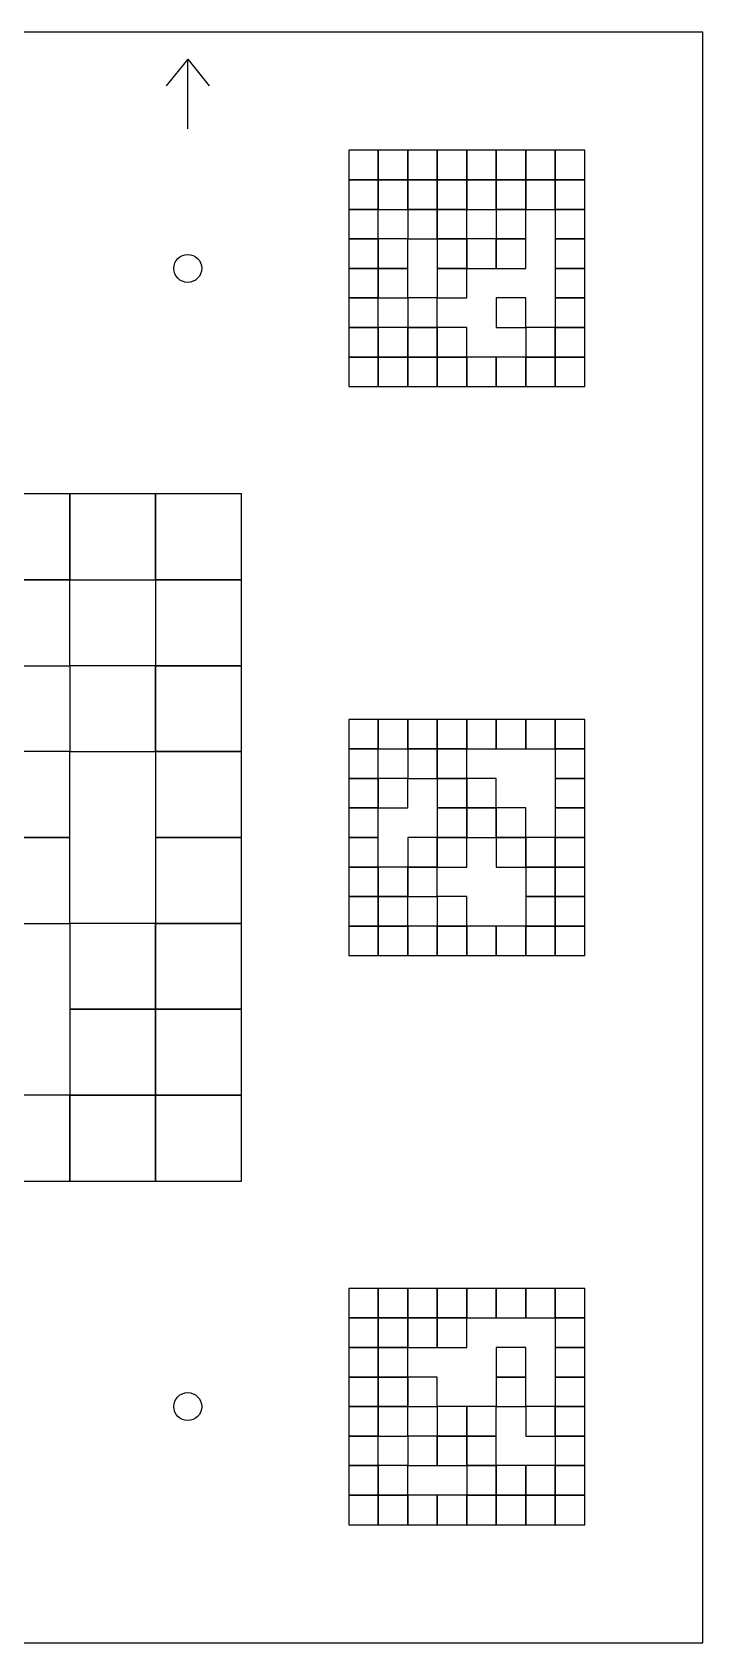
# Model space of a CAD drawing. Extents: x 0 to 1260, y 0 to 1580.
# Drawn here: x 1135 to 1260, y 0 to 300 of the extents above; entities that cross this region are included whole.
import ezdxf

# ---------------------------------------------------------------- set-up
doc = ezdxf.new("R2010")
doc.units = 0
for name, color, linetype in [('BLACK_POCKET', 7, 'CONTINUOUS'), ('CUT', 7, 'CONTINUOUS'), ('MOUNT_HOLE', 6, 'CONTINUOUS'), ('ORIENTATION', 7, 'CONTINUOUS')]:
    doc.layers.add(name, color=color, linetype=linetype)

msp = doc.modelspace()

# ---------------------------------------------------------------- linework, layer by layer
at = {"layer": 'BLACK_POCKET'}
for p, q in [((1199.5, 278), (1194, 278)), ((1194, 278), (1194, 272.5)), ((1199.5, 272.5), (1199.5, 278)), ((1205, 278), (1199.5, 278)), ((1199.5, 278), (1199.5, 272.5)), ((1205, 272.5), (1205, 278)), ((1210.5, 278), (1205, 278)), ((1205, 278), (1205, 272.5)), ((1210.5, 272.5), (1210.5, 278)), ((1216, 278), (1210.5, 278)), ((1210.5, 278), (1210.5, 272.5)), ((1216, 272.5), (1216, 278)), ((1221.5, 278), (1216, 278)), ((1216, 278), (1216, 272.5)), ((1221.5, 272.5), (1221.5, 278)), ((1227, 278), (1221.5, 278)), ((1221.5, 278), (1221.5, 272.5)), ((1227, 272.5), (1227, 278)), ((1232.5, 278), (1227, 278)), ((1227, 278), (1227, 272.5)), ((1232.5, 272.5), (1232.5, 278)), ((1238, 278), (1232.5, 278)), ((1232.5, 278), (1232.5, 272.5)), ((1238, 272.5), (1238, 278)), ((1194, 272.5), (1199.5, 272.5)), ((1199.5, 272.5), (1194, 272.5)), ((1194, 272.5), (1194, 267)), ((1199.5, 272.5), (1205, 272.5)), ((1199.5, 267), (1199.5, 272.5)), ((1205, 272.5), (1199.5, 272.5)), ((1199.5, 272.5), (1199.5, 267)), ((1205, 272.5), (1210.5, 272.5)), ((1205, 267), (1205, 272.5)), ((1210.5, 272.5), (1205, 272.5)), ((1205, 272.5), (1205, 267)), ((1210.5, 272.5), (1216, 272.5)), ((1210.5, 267), (1210.5, 272.5)), ((1216, 272.5), (1210.5, 272.5)), ((1210.5, 272.5), (1210.5, 267)), ((1216, 272.5), (1221.5, 272.5)), ((1216, 267), (1216, 272.5)), ((1221.5, 272.5), (1216, 272.5)), ((1216, 272.5), (1216, 267)), ((1221.5, 272.5), (1227, 272.5)), ((1221.5, 267), (1221.5, 272.5)), ((1227, 272.5), (1221.5, 272.5)), ((1221.5, 272.5), (1221.5, 267)), ((1227, 272.5), (1232.5, 272.5)), ((1227, 267), (1227, 272.5)), ((1232.5, 272.5), (1227, 272.5)), ((1227, 272.5), (1227, 267)), ((1232.5, 272.5), (1238, 272.5)), ((1232.5, 267), (1232.5, 272.5)), ((1238, 272.5), (1232.5, 272.5)), ((1232.5, 272.5), (1232.5, 267)), ((1238, 267), (1238, 272.5)), ((1194, 267), (1199.5, 267)), ((1199.5, 267), (1194, 267)), ((1194, 267), (1194, 261.5)), ((1199.5, 267), (1205, 267)), ((1199.5, 261.5), (1199.5, 267)), ((1205, 267), (1210.5, 267)), ((1210.5, 267), (1205, 267)), ((1205, 267), (1205, 261.5)), ((1210.5, 267), (1216, 267)), ((1210.5, 261.5), (1210.5, 267)), ((1216, 267), (1210.5, 267)), ((1210.5, 267), (1210.5, 261.5)), ((1216, 267), (1221.5, 267)), ((1216, 261.5), (1216, 267)), ((1221.5, 267), (1227, 267)), ((1227, 267), (1221.5, 267)), ((1221.5, 267), (1221.5, 261.5)), ((1227, 267), (1232.5, 267)), ((1227, 261.5), (1227, 267)), ((1232.5, 267), (1238, 267)), ((1238, 267), (1232.5, 267)), ((1232.5, 267), (1232.5, 261.5)), ((1238, 261.5), (1238, 267)), ((1194, 261.5), (1199.5, 261.5)), ((1199.5, 261.5), (1194, 261.5)), ((1194, 261.5), (1194, 256)), ((1199.5, 256), (1199.5, 261.5)), ((1205, 261.5), (1199.5, 261.5)), ((1199.5, 261.5), (1199.5, 256)), ((1205, 261.5), (1210.5, 261.5)), ((1205, 256), (1205, 261.5)), ((1210.5, 261.5), (1216, 261.5)), ((1216, 261.5), (1210.5, 261.5)), ((1210.5, 261.5), (1210.5, 256)), ((1216, 256), (1216, 261.5)), ((1221.5, 261.5), (1216, 261.5)), ((1216, 261.5), (1216, 256)), ((1221.5, 261.5), (1227, 261.5)), ((1221.5, 256), (1221.5, 261.5)), ((1227, 261.5), (1221.5, 261.5)), ((1221.5, 261.5), (1221.5, 256)), ((1227, 256), (1227, 261.5)), ((1232.5, 261.5), (1238, 261.5)), ((1238, 261.5), (1232.5, 261.5)), ((1232.5, 261.5), (1232.5, 256)), ((1238, 256), (1238, 261.5)), ((1194, 256), (1199.5, 256)), ((1199.5, 256), (1194, 256)), ((1194, 256), (1194, 250.5)), ((1199.5, 256), (1205, 256)), ((1199.5, 250.5), (1199.5, 256)), ((1205, 256), (1199.5, 256)), ((1199.5, 256), (1199.5, 250.5)), ((1205, 250.5), (1205, 256)), ((1210.5, 256), (1216, 256)), ((1216, 256), (1210.5, 256)), ((1210.5, 256), (1210.5, 250.5)), ((1216, 256), (1221.5, 256)), ((1216, 250.5), (1216, 256)), ((1221.5, 256), (1227, 256)), ((1232.5, 256), (1238, 256)), ((1238, 256), (1232.5, 256)), ((1232.5, 256), (1232.5, 250.5)), ((1238, 250.5), (1238, 256)), ((1194, 250.5), (1199.5, 250.5)), ((1199.5, 250.5), (1194, 250.5)), ((1194, 250.5), (1194, 245)), ((1199.5, 250.5), (1205, 250.5)), ((1199.5, 245), (1199.5, 250.5)), ((1210.5, 250.5), (1205, 250.5)), ((1205, 250.5), (1205, 245)), ((1210.5, 250.5), (1216, 250.5)), ((1210.5, 245), (1210.5, 250.5)), ((1227, 250.5), (1221.5, 250.5)), ((1221.5, 250.5), (1221.5, 245)), ((1227, 245), (1227, 250.5)), ((1232.5, 250.5), (1238, 250.5)), ((1238, 250.5), (1232.5, 250.5)), ((1232.5, 250.5), (1232.5, 245)), ((1238, 245), (1238, 250.5)), ((1194, 245), (1199.5, 245)), ((1199.5, 245), (1194, 245)), ((1194, 245), (1194, 239.5)), ((1199.5, 239.5), (1199.5, 245)), ((1205, 245), (1199.5, 245)), ((1199.5, 245), (1199.5, 239.5)), ((1205, 245), (1210.5, 245)), ((1205, 239.5), (1205, 245)), ((1210.5, 245), (1205, 245)), ((1205, 245), (1205, 239.5)), ((1210.5, 239.5), (1210.5, 245)), ((1216, 245), (1210.5, 245)), ((1210.5, 245), (1210.5, 239.5)), ((1216, 239.5), (1216, 245)), ((1221.5, 245), (1227, 245)), ((1232.5, 245), (1227, 245)), ((1227, 245), (1227, 239.5)), ((1232.5, 245), (1238, 245)), ((1232.5, 239.5), (1232.5, 245)), ((1238, 245), (1232.5, 245)), ((1232.5, 245), (1232.5, 239.5)), ((1238, 239.5), (1238, 245)), ((1194, 239.5), (1199.5, 239.5)), ((1199.5, 239.5), (1194, 239.5)), ((1194, 239.5), (1194, 234)), ((1199.5, 239.5), (1205, 239.5)), ((1199.5, 234), (1199.5, 239.5)), ((1205, 239.5), (1199.5, 239.5)), ((1199.5, 239.5), (1199.5, 234)), ((1205, 239.5), (1210.5, 239.5)), ((1205, 234), (1205, 239.5)), ((1210.5, 239.5), (1205, 239.5)), ((1205, 239.5), (1205, 234)), ((1210.5, 239.5), (1216, 239.5)), ((1210.5, 234), (1210.5, 239.5)), ((1216, 239.5), (1210.5, 239.5)), ((1210.5, 239.5), (1210.5, 234)), ((1216, 234), (1216, 239.5)), ((1221.5, 239.5), (1216, 239.5)), ((1216, 239.5), (1216, 234)), ((1221.5, 234), (1221.5, 239.5)), ((1227, 239.5), (1221.5, 239.5)), ((1221.5, 239.5), (1221.5, 234)), ((1227, 239.5), (1232.5, 239.5)), ((1227, 234), (1227, 239.5)), ((1232.5, 239.5), (1227, 239.5)), ((1227, 239.5), (1227, 234)), ((1232.5, 239.5), (1238, 239.5)), ((1232.5, 234), (1232.5, 239.5)), ((1238, 239.5), (1232.5, 239.5)), ((1232.5, 239.5), (1232.5, 234)), ((1238, 234), (1238, 239.5)), ((1194, 234), (1199.5, 234)), ((1199.5, 234), (1205, 234)), ((1205, 234), (1210.5, 234)), ((1210.5, 234), (1216, 234)), ((1216, 234), (1221.5, 234)), ((1221.5, 234), (1227, 234)), ((1227, 234), (1232.5, 234)), ((1232.5, 234), (1238, 234)), ((1142, 214), (1126, 214)), ((1142, 198), (1142, 214)), ((1158, 214), (1142, 214)), ((1142, 214), (1142, 198)), ((1158, 198), (1158, 214)), ((1174, 214), (1158, 214)), ((1158, 214), (1158, 198)), ((1174, 198), (1174, 214)), ((1126, 198), (1142, 198)), ((1142, 198), (1126, 198)), ((1142, 198), (1158, 198)), ((1142, 182), (1142, 198)), ((1158, 198), (1174, 198)), ((1174, 198), (1158, 198)), ((1158, 198), (1158, 182)), ((1174, 182), (1174, 198)), ((1126, 182), (1142, 182)), ((1158, 182), (1142, 182)), ((1142, 182), (1142, 166)), ((1158, 182), (1174, 182)), ((1158, 166), (1158, 182)), ((1174, 182), (1158, 182)), ((1158, 182), (1158, 166)), ((1174, 166), (1174, 182)), ((1199.5, 172), (1194, 172)), ((1194, 172), (1194, 166.5)), ((1199.5, 166.5), (1199.5, 172)), ((1205, 172), (1199.5, 172)), ((1199.5, 172), (1199.5, 166.5)), ((1205, 166.5), (1205, 172)), ((1210.5, 172), (1205, 172)), ((1205, 172), (1205, 166.5)), ((1210.5, 166.5), (1210.5, 172)), ((1216, 172), (1210.5, 172)), ((1210.5, 172), (1210.5, 166.5)), ((1216, 166.5), (1216, 172)), ((1221.5, 172), (1216, 172)), ((1216, 172), (1216, 166.5)), ((1221.5, 166.5), (1221.5, 172)), ((1227, 172), (1221.5, 172)), ((1221.5, 172), (1221.5, 166.5)), ((1227, 166.5), (1227, 172)), ((1232.5, 172), (1227, 172)), ((1227, 172), (1227, 166.5)), ((1232.5, 166.5), (1232.5, 172)), ((1238, 172), (1232.5, 172)), ((1232.5, 172), (1232.5, 166.5)), ((1238, 166.5), (1238, 172)), ((1142, 166), (1126, 166)), ((1142, 166), (1158, 166)), ((1142, 150), (1142, 166)), ((1158, 166), (1174, 166)), ((1174, 166), (1158, 166)), ((1158, 166), (1158, 150)), ((1174, 150), (1174, 166)), ((1194, 166.5), (1199.5, 166.5)), ((1199.5, 166.5), (1194, 166.5)), ((1194, 166.5), (1194, 161)), ((1199.5, 166.5), (1205, 166.5)), ((1199.5, 161), (1199.5, 166.5)), ((1205, 166.5), (1210.5, 166.5)), ((1210.5, 166.5), (1205, 166.5)), ((1205, 166.5), (1205, 161)), ((1210.5, 166.5), (1216, 166.5)), ((1210.5, 161), (1210.5, 166.5)), ((1216, 166.5), (1210.5, 166.5)), ((1210.5, 166.5), (1210.5, 161)), ((1216, 166.5), (1221.5, 166.5)), ((1216, 161), (1216, 166.5)), ((1221.5, 166.5), (1227, 166.5)), ((1227, 166.5), (1232.5, 166.5)), ((1232.5, 166.5), (1238, 166.5)), ((1238, 166.5), (1232.5, 166.5)), ((1232.5, 166.5), (1232.5, 161)), ((1238, 161), (1238, 166.5)), ((1194, 161), (1199.5, 161)), ((1199.5, 161), (1194, 161)), ((1194, 161), (1194, 155.5)), ((1199.5, 155.5), (1199.5, 161)), ((1205, 161), (1199.5, 161)), ((1199.5, 161), (1199.5, 155.5)), ((1205, 161), (1210.5, 161)), ((1205, 155.5), (1205, 161)), ((1210.5, 161), (1216, 161)), ((1216, 161), (1210.5, 161)), ((1210.5, 161), (1210.5, 155.5)), ((1216, 155.5), (1216, 161)), ((1221.5, 161), (1216, 161)), ((1216, 161), (1216, 155.5)), ((1221.5, 155.5), (1221.5, 161)), ((1232.5, 161), (1238, 161)), ((1238, 161), (1232.5, 161)), ((1232.5, 161), (1232.5, 155.5)), ((1238, 155.5), (1238, 161)), ((1194, 155.5), (1199.5, 155.5)), ((1199.5, 155.5), (1194, 155.5)), ((1194, 155.5), (1194, 150)), ((1199.5, 155.5), (1205, 155.5)), ((1199.5, 150), (1199.5, 155.5)), ((1210.5, 155.5), (1216, 155.5)), ((1216, 155.5), (1210.5, 155.5)), ((1210.5, 155.5), (1210.5, 150)), ((1216, 155.5), (1221.5, 155.5)), ((1216, 150), (1216, 155.5)), ((1221.5, 155.5), (1216, 155.5)), ((1216, 155.5), (1216, 150)), ((1221.5, 150), (1221.5, 155.5)), ((1227, 155.5), (1221.5, 155.5)), ((1221.5, 155.5), (1221.5, 150)), ((1227, 150), (1227, 155.5)), ((1232.5, 155.5), (1238, 155.5)), ((1238, 155.5), (1232.5, 155.5)), ((1232.5, 155.5), (1232.5, 150)), ((1238, 150), (1238, 155.5)), ((1126, 150), (1142, 150)), ((1142, 150), (1126, 150)), ((1142, 134), (1142, 150)), ((1158, 150), (1174, 150)), ((1174, 150), (1158, 150)), ((1158, 150), (1158, 134)), ((1174, 134), (1174, 150)), ((1194, 150), (1199.5, 150)), ((1199.5, 150), (1194, 150)), ((1194, 150), (1194, 144.5)), ((1199.5, 144.5), (1199.5, 150)), ((1210.5, 150), (1205, 150)), ((1205, 150), (1205, 144.5)), ((1210.5, 150), (1216, 150)), ((1210.5, 144.5), (1210.5, 150)), ((1216, 150), (1210.5, 150)), ((1210.5, 150), (1210.5, 144.5)), ((1216, 150), (1221.5, 150)), ((1216, 144.5), (1216, 150)), ((1221.5, 150), (1227, 150)), ((1227, 150), (1221.5, 150)), ((1221.5, 150), (1221.5, 144.5)), ((1227, 144.5), (1227, 150)), ((1232.5, 150), (1227, 150)), ((1227, 150), (1227, 144.5)), ((1232.5, 150), (1238, 150)), ((1232.5, 144.5), (1232.5, 150)), ((1238, 150), (1232.5, 150)), ((1232.5, 150), (1232.5, 144.5)), ((1238, 144.5), (1238, 150)), ((1194, 144.5), (1199.5, 144.5)), ((1199.5, 144.5), (1194, 144.5)), ((1194, 144.5), (1194, 139)), ((1199.5, 139), (1199.5, 144.5)), ((1205, 144.5), (1199.5, 144.5)), ((1199.5, 144.5), (1199.5, 139)), ((1205, 144.5), (1210.5, 144.5)), ((1205, 139), (1205, 144.5)), ((1210.5, 144.5), (1205, 144.5)), ((1205, 144.5), (1205, 139)), ((1210.5, 144.5), (1216, 144.5)), ((1210.5, 139), (1210.5, 144.5)), ((1221.5, 144.5), (1227, 144.5)), ((1227, 144.5), (1232.5, 144.5)), ((1232.5, 144.5), (1227, 144.5)), ((1227, 144.5), (1227, 139)), ((1232.5, 144.5), (1238, 144.5)), ((1232.5, 139), (1232.5, 144.5)), ((1238, 144.5), (1232.5, 144.5)), ((1232.5, 144.5), (1232.5, 139)), ((1238, 139), (1238, 144.5)), ((1194, 139), (1199.5, 139)), ((1199.5, 139), (1194, 139)), ((1194, 139), (1194, 133.5)), ((1199.5, 139), (1205, 139)), ((1199.5, 133.5), (1199.5, 139)), ((1205, 139), (1199.5, 139)), ((1199.5, 139), (1199.5, 133.5)), ((1205, 139), (1210.5, 139)), ((1205, 133.5), (1205, 139)), ((1216, 139), (1210.5, 139)), ((1210.5, 139), (1210.5, 133.5)), ((1216, 133.5), (1216, 139)), ((1227, 139), (1232.5, 139)), ((1232.5, 139), (1227, 139)), ((1227, 139), (1227, 133.5)), ((1232.5, 139), (1238, 139)), ((1232.5, 133.5), (1232.5, 139)), ((1238, 139), (1232.5, 139)), ((1232.5, 139), (1232.5, 133.5)), ((1238, 133.5), (1238, 139)), ((1126, 134), (1142, 134)), ((1158, 134), (1142, 134)), ((1142, 134), (1142, 118)), ((1158, 134), (1174, 134)), ((1158, 118), (1158, 134)), ((1174, 134), (1158, 134)), ((1158, 134), (1158, 118)), ((1174, 118), (1174, 134)), ((1194, 133.5), (1199.5, 133.5)), ((1199.5, 133.5), (1194, 133.5)), ((1194, 133.5), (1194, 128)), ((1199.5, 133.5), (1205, 133.5)), ((1199.5, 128), (1199.5, 133.5)), ((1205, 133.5), (1199.5, 133.5)), ((1199.5, 133.5), (1199.5, 128)), ((1205, 128), (1205, 133.5)), ((1210.5, 133.5), (1205, 133.5)), ((1205, 133.5), (1205, 128)), ((1210.5, 133.5), (1216, 133.5)), ((1210.5, 128), (1210.5, 133.5)), ((1216, 133.5), (1210.5, 133.5)), ((1210.5, 133.5), (1210.5, 128)), ((1216, 128), (1216, 133.5)), ((1221.5, 133.5), (1216, 133.5)), ((1216, 133.5), (1216, 128)), ((1221.5, 128), (1221.5, 133.5)), ((1227, 133.5), (1221.5, 133.5)), ((1221.5, 133.5), (1221.5, 128)), ((1227, 133.5), (1232.5, 133.5)), ((1227, 128), (1227, 133.5)), ((1232.5, 133.5), (1227, 133.5)), ((1227, 133.5), (1227, 128)), ((1232.5, 133.5), (1238, 133.5)), ((1232.5, 128), (1232.5, 133.5)), ((1238, 133.5), (1232.5, 133.5)), ((1232.5, 133.5), (1232.5, 128)), ((1238, 128), (1238, 133.5)), ((1194, 128), (1199.5, 128)), ((1199.5, 128), (1205, 128)), ((1205, 128), (1210.5, 128)), ((1210.5, 128), (1216, 128)), ((1216, 128), (1221.5, 128)), ((1221.5, 128), (1227, 128)), ((1227, 128), (1232.5, 128)), ((1232.5, 128), (1238, 128)), ((1142, 118), (1158, 118)), ((1158, 118), (1142, 118)), ((1142, 118), (1142, 102)), ((1158, 118), (1174, 118)), ((1158, 102), (1158, 118)), ((1174, 118), (1158, 118)), ((1158, 118), (1158, 102)), ((1174, 102), (1174, 118)), ((1142, 102), (1126, 102)), ((1142, 102), (1158, 102)), ((1142, 86), (1142, 102)), ((1158, 102), (1142, 102)), ((1142, 102), (1142, 86)), ((1158, 102), (1174, 102)), ((1158, 86), (1158, 102)), ((1174, 102), (1158, 102)), ((1158, 102), (1158, 86)), ((1174, 86), (1174, 102)), ((1126, 86), (1142, 86)), ((1142, 86), (1158, 86)), ((1158, 86), (1174, 86)), ((1199.5, 66), (1194, 66)), ((1194, 66), (1194, 60.5)), ((1199.5, 60.5), (1199.5, 66)), ((1205, 66), (1199.5, 66)), ((1199.5, 66), (1199.5, 60.5)), ((1205, 60.5), (1205, 66)), ((1210.5, 66), (1205, 66)), ((1205, 66), (1205, 60.5)), ((1210.5, 60.5), (1210.5, 66)), ((1216, 66), (1210.5, 66)), ((1210.5, 66), (1210.5, 60.5)), ((1216, 60.5), (1216, 66)), ((1221.5, 66), (1216, 66)), ((1216, 66), (1216, 60.5)), ((1221.5, 60.5), (1221.5, 66)), ((1227, 66), (1221.5, 66)), ((1221.5, 66), (1221.5, 60.5)), ((1227, 60.5), (1227, 66)), ((1232.5, 66), (1227, 66)), ((1227, 66), (1227, 60.5)), ((1232.5, 60.5), (1232.5, 66)), ((1238, 66), (1232.5, 66)), ((1232.5, 66), (1232.5, 60.5)), ((1238, 60.5), (1238, 66)), ((1194, 60.5), (1199.5, 60.5)), ((1199.5, 60.5), (1194, 60.5)), ((1194, 60.5), (1194, 55)), ((1199.5, 60.5), (1205, 60.5)), ((1199.5, 55), (1199.5, 60.5)), ((1205, 60.5), (1199.5, 60.5)), ((1199.5, 60.5), (1199.5, 55)), ((1205, 60.5), (1210.5, 60.5)), ((1205, 55), (1205, 60.5)), ((1210.5, 60.5), (1205, 60.5)), ((1205, 60.5), (1205, 55)), ((1210.5, 60.5), (1216, 60.5)), ((1210.5, 55), (1210.5, 60.5)), ((1216, 60.5), (1210.5, 60.5)), ((1210.5, 60.5), (1210.5, 55)), ((1216, 60.5), (1221.5, 60.5)), ((1216, 55), (1216, 60.5)), ((1221.5, 60.5), (1227, 60.5)), ((1227, 60.5), (1232.5, 60.5)), ((1232.5, 60.5), (1238, 60.5)), ((1238, 60.5), (1232.5, 60.5)), ((1232.5, 60.5), (1232.5, 55)), ((1238, 55), (1238, 60.5)), ((1194, 55), (1199.5, 55)), ((1199.5, 55), (1194, 55)), ((1194, 55), (1194, 49.5)), ((1199.5, 55), (1205, 55)), ((1199.5, 49.5), (1199.5, 55)), ((1205, 55), (1199.5, 55)), ((1199.5, 55), (1199.5, 49.5)), ((1205, 55), (1210.5, 55)), ((1205, 49.5), (1205, 55)), ((1210.5, 55), (1216, 55)), ((1227, 55), (1221.5, 55)), ((1221.5, 55), (1221.5, 49.5)), ((1227, 49.5), (1227, 55)), ((1232.5, 55), (1238, 55)), ((1238, 55), (1232.5, 55)), ((1232.5, 55), (1232.5, 49.5)), ((1238, 49.5), (1238, 55)), ((1194, 49.5), (1199.5, 49.5)), ((1199.5, 49.5), (1194, 49.5)), ((1194, 49.5), (1194, 44)), ((1199.5, 49.5), (1205, 49.5)), ((1199.5, 44), (1199.5, 49.5)), ((1205, 49.5), (1199.5, 49.5)), ((1199.5, 49.5), (1199.5, 44)), ((1205, 44), (1205, 49.5)), ((1210.5, 49.5), (1205, 49.5)), ((1205, 49.5), (1205, 44)), ((1210.5, 44), (1210.5, 49.5)), ((1221.5, 49.5), (1227, 49.5)), ((1227, 49.5), (1221.5, 49.5)), ((1221.5, 49.5), (1221.5, 44)), ((1227, 44), (1227, 49.5)), ((1232.5, 49.5), (1238, 49.5)), ((1238, 49.5), (1232.5, 49.5)), ((1232.5, 49.5), (1232.5, 44)), ((1238, 44), (1238, 49.5)), ((1194, 44), (1199.5, 44)), ((1199.5, 44), (1194, 44)), ((1194, 44), (1194, 38.5)), ((1199.5, 44), (1205, 44)), ((1199.5, 38.5), (1199.5, 44)), ((1205, 44), (1199.5, 44)), ((1199.5, 44), (1199.5, 38.5)), ((1205, 44), (1210.5, 44)), ((1205, 38.5), (1205, 44)), ((1216, 44), (1210.5, 44)), ((1210.5, 44), (1210.5, 38.5)), ((1216, 38.5), (1216, 44)), ((1221.5, 44), (1216, 44)), ((1216, 44), (1216, 38.5)), ((1221.5, 44), (1227, 44)), ((1221.5, 38.5), (1221.5, 44)), ((1232.5, 44), (1227, 44)), ((1227, 44), (1227, 38.5)), ((1232.5, 44), (1238, 44)), ((1232.5, 38.5), (1232.5, 44)), ((1238, 44), (1232.5, 44)), ((1232.5, 44), (1232.5, 38.5)), ((1238, 38.5), (1238, 44)), ((1194, 38.5), (1199.5, 38.5)), ((1199.5, 38.5), (1194, 38.5)), ((1194, 38.5), (1194, 33)), ((1199.5, 38.5), (1205, 38.5)), ((1199.5, 33), (1199.5, 38.5)), ((1210.5, 38.5), (1205, 38.5)), ((1205, 38.5), (1205, 33)), ((1210.5, 38.5), (1216, 38.5)), ((1210.5, 33), (1210.5, 38.5)), ((1216, 38.5), (1210.5, 38.5)), ((1210.5, 38.5), (1210.5, 33)), ((1216, 38.5), (1221.5, 38.5)), ((1216, 33), (1216, 38.5)), ((1221.5, 38.5), (1216, 38.5)), ((1216, 38.5), (1216, 33)), ((1221.5, 33), (1221.5, 38.5)), ((1227, 38.5), (1232.5, 38.5)), ((1232.5, 38.5), (1238, 38.5)), ((1238, 38.5), (1232.5, 38.5)), ((1232.5, 38.5), (1232.5, 33)), ((1238, 33), (1238, 38.5)), ((1194, 33), (1199.5, 33)), ((1199.5, 33), (1194, 33)), ((1194, 33), (1194, 27.5)), ((1199.5, 27.5), (1199.5, 33)), ((1205, 33), (1199.5, 33)), ((1199.5, 33), (1199.5, 27.5)), ((1205, 33), (1210.5, 33)), ((1205, 27.5), (1205, 33)), ((1210.5, 33), (1216, 33)), ((1216, 33), (1221.5, 33)), ((1221.5, 33), (1216, 33)), ((1216, 33), (1216, 27.5)), ((1221.5, 27.5), (1221.5, 33)), ((1227, 33), (1221.5, 33)), ((1221.5, 33), (1221.5, 27.5)), ((1227, 27.5), (1227, 33)), ((1232.5, 33), (1227, 33)), ((1227, 33), (1227, 27.5)), ((1232.5, 33), (1238, 33)), ((1232.5, 27.5), (1232.5, 33)), ((1238, 33), (1232.5, 33)), ((1232.5, 33), (1232.5, 27.5)), ((1238, 27.5), (1238, 33)), ((1194, 27.5), (1199.5, 27.5)), ((1199.5, 27.5), (1194, 27.5)), ((1194, 27.5), (1194, 22)), ((1199.5, 27.5), (1205, 27.5)), ((1199.5, 22), (1199.5, 27.5)), ((1205, 27.5), (1199.5, 27.5)), ((1199.5, 27.5), (1199.5, 22)), ((1205, 22), (1205, 27.5)), ((1210.5, 27.5), (1205, 27.5)), ((1205, 27.5), (1205, 22)), ((1210.5, 22), (1210.5, 27.5)), ((1216, 27.5), (1210.5, 27.5)), ((1210.5, 27.5), (1210.5, 22)), ((1216, 27.5), (1221.5, 27.5)), ((1216, 22), (1216, 27.5)), ((1221.5, 27.5), (1216, 27.5)), ((1216, 27.5), (1216, 22)), ((1221.5, 27.5), (1227, 27.5)), ((1221.5, 22), (1221.5, 27.5)), ((1227, 27.5), (1221.5, 27.5)), ((1221.5, 27.5), (1221.5, 22)), ((1227, 27.5), (1232.5, 27.5)), ((1227, 22), (1227, 27.5)), ((1232.5, 27.5), (1227, 27.5)), ((1227, 27.5), (1227, 22)), ((1232.5, 27.5), (1238, 27.5)), ((1232.5, 22), (1232.5, 27.5)), ((1238, 27.5), (1232.5, 27.5)), ((1232.5, 27.5), (1232.5, 22)), ((1238, 22), (1238, 27.5)), ((1194, 22), (1199.5, 22)), ((1199.5, 22), (1205, 22)), ((1205, 22), (1210.5, 22)), ((1210.5, 22), (1216, 22)), ((1216, 22), (1221.5, 22)), ((1221.5, 22), (1227, 22)), ((1227, 22), (1232.5, 22)), ((1232.5, 22), (1238, 22))]:
    msp.add_line(p, q, dxfattribs=at)
at = {"layer": 'CUT'}
for p, q in [((1260, 300), (960, 300)), ((1260, 0), (1260, 300)), ((960, 0), (1260, 0))]:
    msp.add_line(p, q, dxfattribs=at)
at = {"layer": 'MOUNT_HOLE'}
for centre in [(1164, 256), (1164, 44)]:
    msp.add_circle(centre, 2.6, dxfattribs=at)
at = {"layer": 'ORIENTATION'}
for p, q in [((1164, 295), (1160, 290)), ((1164, 282), (1164, 295)), ((1164, 295), (1168, 290))]:
    msp.add_line(p, q, dxfattribs=at)

doc.saveas('drawing.dxf')
